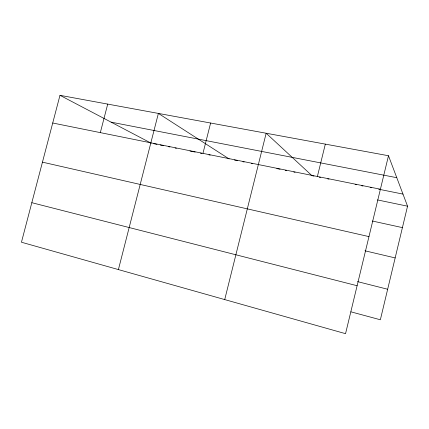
<?xml version="1.0" encoding="UTF-8"?>
<svg xmlns="http://www.w3.org/2000/svg" width="429" height="429" viewBox="0 0 429 429"><rect width="100%" height="100%" fill="white"/><g stroke="black" fill="none" stroke-linecap="round" stroke-linejoin="round"><path stroke-width="0.64" d="M388.486 155.738L345.543 333.676L21.45 242.229L59.98 95.324L388.486 155.738L407.55 206.183L380.351 319.771L350.927 311.835M317.385 176.485L325.327 144.123M224.721 299.581L266.157 133.242L312.012 175.708M202.955 153.362L210.618 123.026M118.409 269.584L158.381 113.417L229.15 158.95M100.322 132.625L107.717 104.102M111.1 122.152L396.787 177.697M52.719 123.005L380.405 189.221M153.754 143.704L156.987 144.358M160.215 145.013L163.444 145.667M168.613 146.707L169.905 146.97M175.075 148.016L176.367 148.278M189.94 151.024L195.168 152.081M200.397 153.137L201.7 153.4M208.891 154.853L210.199 155.121M234.373 160.006L237.639 160.671M242.862 161.728L244.171 161.99M251.351 163.444L252.66 163.706M276.807 168.592L280.067 169.246M285.28 170.302L286.583 170.565M293.758 172.018L295.061 172.281M312.666 175.842L313.969 176.105M319.192 177.161L320.501 177.424M327.681 178.877L328.989 179.14M355.105 184.422L356.413 184.69M361.658 185.746L362.972 186.014M370.189 187.473L371.498 187.736M378.716 189.2L402.987 194.106M377.44 199.919L407.55 206.183M372.345 221.021L402.418 227.622M42.45 162.157L368.967 236.61M364.977 250.799L395.163 257.92M357.534 281.628L387.66 289.248M31.816 202.692L357.116 285.725M59.98 95.324L151.169 143.184"/></g></svg>
